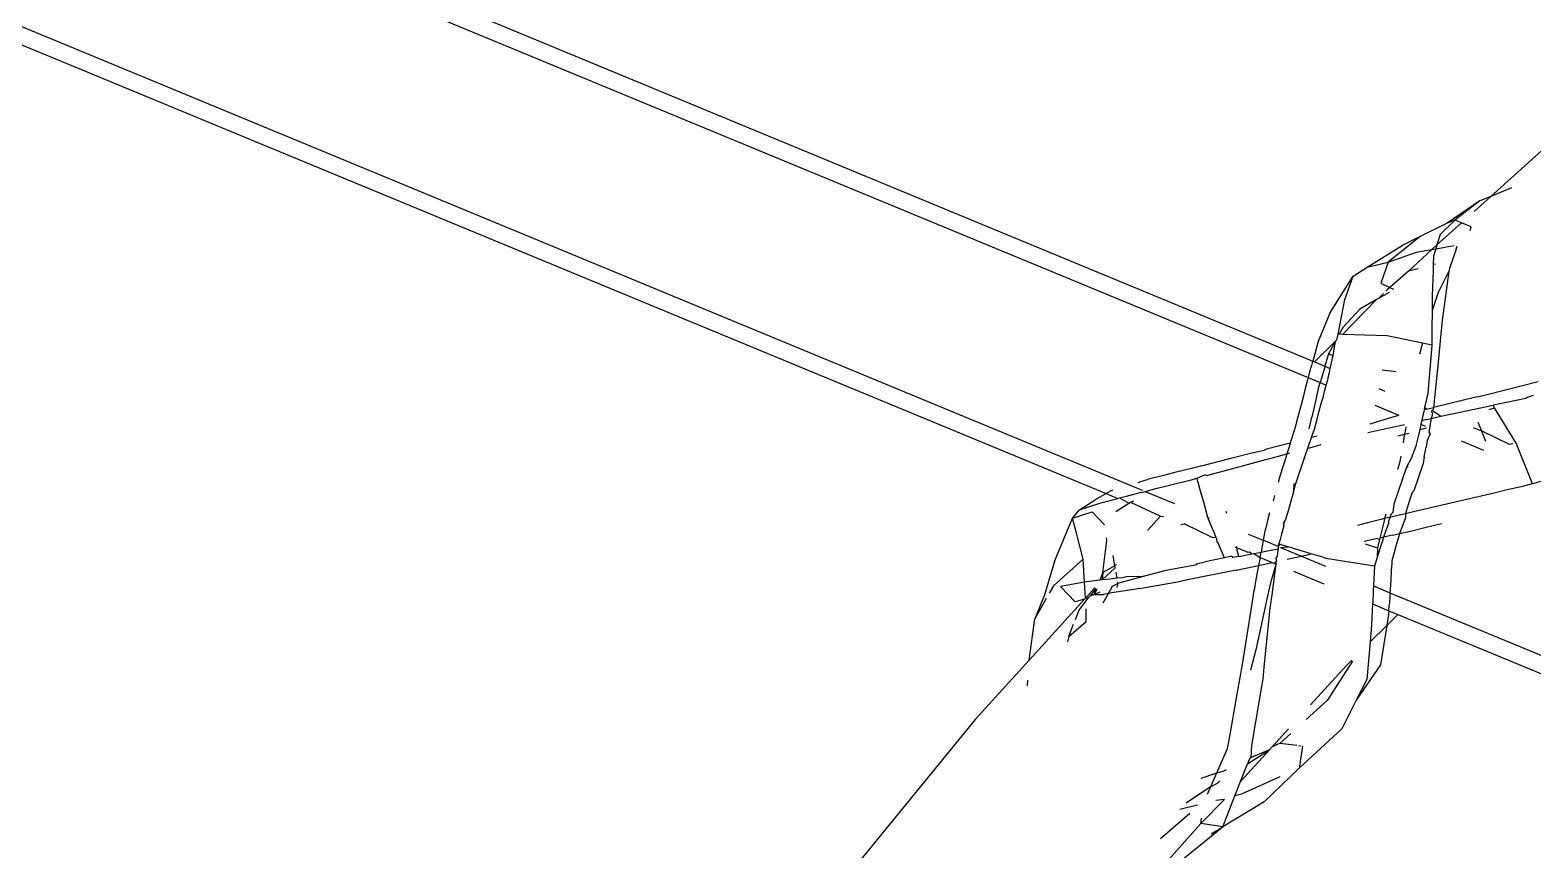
# Model space of a CAD drawing. Header units: inches. Extents: x 3324238 to 135265466, y -1036581 to 20094598.
# Drawn here: x 3354727.088 to 3354728.609, y -519084.379 to -519083.549 of the extents above; entities that cross this region are included whole.
import ezdxf

# ---------------------------------------------------------------- set-up
doc = ezdxf.new("R2010")
doc.units = ezdxf.units.IN
doc.header["$MEASUREMENT"] = 0
doc.layers.add('FURNITURE', color=32, linetype='Continuous', lineweight=13)

msp = doc.modelspace()

# ---------------------------------------------------------------- linework, layer by layer
for p, q in [((3354725.8545, -519082.8545, 0.0027), (3354728.3813, -519083.9011, 0.0027)), ((3354725.8685, -519082.8417, 0.0027), (3354728.3859, -519083.8844, 0.0027)), ((3354725.7155, -519082.9804, 0.0027), (3354728.2133, -519084.0151, 0.0027)), ((3354725.7014, -519082.9932, 0.0027), (3354728.1769, -519084.0186, 0.0027)), ((3354728.6914, -519083.6045, 0.0027), (3354728.566, -519083.7176, 0.0027)), ((3354728.566, -519083.7176, 0.0027), (3354728.5491, -519083.7329, 0.0027)), ((3354728.566, -519083.7176, 0.0027), (3354728.5549, -519083.7222, 0.0027)), ((3354728.5871, -519083.709, 0.0027), (3354728.566, -519083.7176, 0.0027)), ((3354728.5549, -519083.7222, 0.0027), (3354728.5218, -519083.7448, 0.0027)), ((3354728.5549, -519083.7222, 0.0027), (3354728.5296, -519083.7416, 0.0027)), ((3354728.5218, -519083.7448, 0.0027), (3354728.4945, -519083.7582, 0.0027)), ((3354728.5363, -519083.7444, 0.0027), (3354728.5116, -519083.7668, 0.0027)), ((3354728.5296, -519083.7416, 0.0027), (3354728.5148, -519083.7563, 0.0027)), ((3354728.5296, -519083.7416, 0.0027), (3354728.5218, -519083.7448, 0.0027)), ((3354728.5363, -519083.7444, 0.0027), (3354728.5296, -519083.7416, 0.0027)), ((3354728.5461, -519083.7486, 0.0027), (3354728.5363, -519083.7444, 0.0027)), ((3354728.5451, -519083.752, 0.0027), (3354728.5461, -519083.7486, 0.0027)), ((3354728.4945, -519083.7582, 0.0027), (3354728.4623, -519083.7843, 0.0027)), ((3354728.4945, -519083.7582, 0.0027), (3354728.4764, -519083.7672, 0.0027)), ((3354728.5116, -519083.7668, 0.0027), (3354728.5065, -519083.7714, 0.0027)), ((3354728.5116, -519083.7668, 0.0027), (3354728.5104, -519083.7707, 0.0027)), ((3354728.5148, -519083.7563, 0.0027), (3354728.5116, -519083.7668, 0.0027)), ((3354728.4411, -519083.7892, 0.0027), (3354728.4764, -519083.7672, 0.0027)), ((3354728.4623, -519083.7843, 0.0027), (3354728.491, -519083.7742, 0.0027)), ((3354728.5065, -519083.7714, 0.0027), (3354728.4829, -519083.7935, 0.0027)), ((3354728.491, -519083.7742, 0.0027), (3354728.5065, -519083.7714, 0.0027)), ((3354728.5065, -519083.7714, 0.0027), (3354728.5104, -519083.7707, 0.0027)), ((3354728.508, -519083.7782, 0.0027), (3354728.5077, -519083.7867, 0.0027)), ((3354728.5104, -519083.7707, 0.0027), (3354728.508, -519083.7782, 0.0027)), ((3354728.5104, -519083.7707, 0.0027), (3354728.5285, -519083.7673, 0.0027)), ((3354728.531, -519083.771, 0.0027), (3354728.5244, -519083.7906, 0.0027)), ((3354728.531, -519083.771, 0.0027), (3354728.5244, -519083.7906, 0.0027)), ((3354728.531, -519083.771, 0.0027), (3354728.532, -519083.7681, 0.0027)), ((3354728.4267, -519083.7985, 0.0027), (3354728.4411, -519083.7892, 0.0027)), ((3354728.4411, -519083.7892, 0.0027), (3354728.4623, -519083.7843, 0.0027)), ((3354728.4623, -519083.7843, 0.0027), (3354728.4549, -519083.8056, 0.0027)), ((3354728.4829, -519083.7935, 0.0027), (3354728.464, -519083.8098, 0.0027)), ((3354728.4926, -519083.7909, 0.0027), (3354728.4829, -519083.7935, 0.0027)), ((3354728.5076, -519083.7922, 0.0027), (3354728.5067, -519083.8188, 0.0027)), ((3354728.5077, -519083.7867, 0.0027), (3354728.5076, -519083.7922, 0.0027)), ((3354728.5102, -519083.7861, 0.0027), (3354728.5077, -519083.7867, 0.0027)), ((3354728.5237, -519083.7934, 0.0027), (3354728.5127, -519083.8149, 0.0027)), ((3354728.5237, -519083.7934, 0.0027), (3354728.5177, -519083.8358, 0.0027)), ((3354728.5244, -519083.7906, 0.0027), (3354728.5237, -519083.7934, 0.0027)), ((3354728.4032, -519083.836, 0.0027), (3354728.4267, -519083.7985, 0.0027)), ((3354728.4183, -519083.8219, 0.0027), (3354728.4267, -519083.7985, 0.0027)), ((3354728.4549, -519083.8056, 0.0027), (3354728.464, -519083.8098, 0.0027)), ((3354728.4617, -519083.8118, 0.0027), (3354728.4599, -519083.8136, 0.0027)), ((3354728.464, -519083.8098, 0.0027), (3354728.4617, -519083.8118, 0.0027)), ((3354728.464, -519083.8098, 0.0027), (3354728.4677, -519083.8115, 0.0027)), ((3354728.4115, -519083.8571, 0.0027), (3354728.4183, -519083.8219, 0.0027)), ((3354728.4505, -519083.8221, 0.0027), (3354728.4159, -519083.8573, 0.0027)), ((3354728.4505, -519083.8221, 0.0027), (3354728.4336, -519083.8319, 0.0027)), ((3354728.4524, -519083.8211, 0.0027), (3354728.4505, -519083.8221, 0.0027)), ((3354728.4632, -519083.8151, 0.0027), (3354728.4524, -519083.8211, 0.0027)), ((3354728.4575, -519083.816, 0.0027), (3354728.4524, -519083.8211, 0.0027)), ((3354728.5127, -519083.8149, 0.0027), (3354728.5066, -519083.8332, 0.0027)), ((3354728.5067, -519083.8188, 0.0027), (3354728.5066, -519083.8332, 0.0027)), ((3354728.4032, -519083.836, 0.0027), (3354728.3915, -519083.8644, 0.0027)), ((3354728.4336, -519083.8319, 0.0027), (3354728.4167, -519083.8501, 0.0027)), ((3354728.5066, -519083.8332, 0.0027), (3354728.5065, -519083.8516, 0.0027)), ((3354728.517, -519083.843, 0.0027), (3354728.5146, -519083.8677, 0.0027)), ((3354728.5175, -519083.8383, 0.0027), (3354728.517, -519083.843, 0.0027)), ((3354728.5177, -519083.8358, 0.0027), (3354728.5175, -519083.8383, 0.0027)), ((3354728.4102, -519083.863, 0.0027), (3354728.4115, -519083.8571, 0.0027)), ((3354728.4128, -519083.8572, 0.0027), (3354728.4115, -519083.8571, 0.0027)), ((3354728.4167, -519083.8501, 0.0027), (3354728.4128, -519083.8572, 0.0027)), ((3354728.4159, -519083.8573, 0.0027), (3354728.4128, -519083.8572, 0.0027)), ((3354728.4611, -519083.8587, 0.0027), (3354728.4159, -519083.8573, 0.0027)), ((3354728.5065, -519083.8526, 0.0027), (3354728.5064, -519083.859, 0.0027)), ((3354728.5065, -519083.8516, 0.0027), (3354728.5065, -519083.8526, 0.0027)), ((3354728.3915, -519083.8644, 0.0027), (3354728.3859, -519083.8844, 0.0027)), ((3354728.4089, -519083.8642, 0.0027), (3354728.3877, -519083.8852, 0.0027)), ((3354728.4089, -519083.8642, 0.0027), (3354728.4019, -519083.877, 0.0027)), ((3354728.4067, -519083.8786, 0.0027), (3354728.4089, -519083.8642, 0.0027)), ((3354728.4102, -519083.863, 0.0027), (3354728.4089, -519083.8642, 0.0027)), ((3354728.4968, -519083.8663, 0.0027), (3354728.4611, -519083.8587, 0.0027)), ((3354728.4968, -519083.8663, 0.0027), (3354728.494, -519083.8775, 0.0027)), ((3354728.5063, -519083.8684, 0.0027), (3354728.4968, -519083.8663, 0.0027)), ((3354728.5063, -519083.8684, 0.0027), (3354728.5022, -519083.9172, 0.0027)), ((3354728.5064, -519083.859, 0.0027), (3354728.5063, -519083.8684, 0.0027)), ((3354728.5146, -519083.8677, 0.0027), (3354728.5128, -519083.8856, 0.0027)), ((3354728.3854, -519083.8863, 0.0027), (3354728.3848, -519083.8887, 0.0027)), ((3354728.3859, -519083.8844, 0.0027), (3354728.3854, -519083.8863, 0.0027)), ((3354728.3859, -519083.8844, 0.0027), (3354728.3877, -519083.8852, 0.0027)), ((3354728.3877, -519083.8852, 0.0027), (3354728.3982, -519083.8895, 0.0027)), ((3354728.4019, -519083.877, 0.0027), (3354728.3982, -519083.8895, 0.0027)), ((3354728.4019, -519083.877, 0.0027), (3354728.4067, -519083.8786, 0.0027)), ((3354728.4037, -519083.8918, 0.0027), (3354728.4067, -519083.8786, 0.0027)), ((3354728.5128, -519083.8856, 0.0027), (3354728.508, -519083.9313, 0.0027)), ((3354728.3806, -519083.9038, 0.0027), (3354728.3799, -519083.9062, 0.0027)), ((3354728.3813, -519083.9011, 0.0027), (3354728.3806, -519083.9038, 0.0027)), ((3354728.3828, -519083.8957, 0.0027), (3354728.3813, -519083.9011, 0.0027)), ((3354728.3813, -519083.9011, 0.0027), (3354728.3934, -519083.9062, 0.0027)), ((3354728.3838, -519083.892, 0.0027), (3354728.3828, -519083.8957, 0.0027)), ((3354728.3848, -519083.8887, 0.0027), (3354728.3838, -519083.892, 0.0027)), ((3354728.395, -519083.9008, 0.0027), (3354728.3934, -519083.9062, 0.0027)), ((3354728.3961, -519083.897, 0.0027), (3354728.395, -519083.9008, 0.0027)), ((3354728.397, -519083.8938, 0.0027), (3354728.3961, -519083.897, 0.0027)), ((3354728.3977, -519083.8914, 0.0027), (3354728.397, -519083.8938, 0.0027)), ((3354728.3982, -519083.8895, 0.0027), (3354728.3977, -519083.8914, 0.0027)), ((3354728.3982, -519083.8895, 0.0027), (3354728.4037, -519083.8918, 0.0027)), ((3354728.3996, -519083.9087, 0.0027), (3354728.4011, -519083.9034, 0.0027)), ((3354728.4011, -519083.9034, 0.0027), (3354728.4014, -519083.9021, 0.0027)), ((3354728.4014, -519083.9021, 0.0027), (3354728.402, -519083.8995, 0.0027)), ((3354728.402, -519083.8995, 0.0027), (3354728.4028, -519083.8961, 0.0027)), ((3354728.4028, -519083.8961, 0.0027), (3354728.4033, -519083.8938, 0.0027)), ((3354728.4033, -519083.8938, 0.0027), (3354728.4037, -519083.8918, 0.0027)), ((3354728.4562, -519083.8931, 0.0027), (3354728.4701, -519083.895, 0.0027)), ((3354728.378, -519083.9135, 0.0027), (3354728.3764, -519083.9197, 0.0027)), ((3354728.3799, -519083.9062, 0.0027), (3354728.378, -519083.9135, 0.0027)), ((3354728.3902, -519083.9185, 0.0027), (3354728.3887, -519083.9249, 0.0027)), ((3354728.3915, -519083.9128, 0.0027), (3354728.3902, -519083.9185, 0.0027)), ((3354728.3915, -519083.9128, 0.0027), (3354728.3934, -519083.9062, 0.0027)), ((3354728.3934, -519083.9062, 0.0027), (3354728.3996, -519083.9087, 0.0027)), ((3354728.3963, -519083.9211, 0.0027), (3354728.3982, -519083.9138, 0.0027)), ((3354728.3982, -519083.9138, 0.0027), (3354728.3996, -519083.9087, 0.0027)), ((3354728.4529, -519083.9122, 0.0027), (3354728.459, -519083.9147, 0.0027)), ((3354728.5022, -519083.9172, 0.0027), (3354728.499, -519083.9313, 0.0027)), ((3354728.5523, -519083.9206, 0.0027), (3354728.5623, -519083.9181, 0.0027)), ((3354728.5623, -519083.9181, 0.0027), (3354728.6141, -519083.9052, 0.0027)), ((3354728.6022, -519083.9212, 0.0027), (3354728.6091, -519083.919, 0.0027)), ((3354728.3741, -519083.9286, 0.0027), (3354728.3722, -519083.9357, 0.0027)), ((3354728.3764, -519083.9197, 0.0027), (3354728.3741, -519083.9286, 0.0027)), ((3354728.3867, -519083.9338, 0.0027), (3354728.385, -519083.9411, 0.0027)), ((3354728.3887, -519083.9249, 0.0027), (3354728.3867, -519083.9338, 0.0027)), ((3354728.3922, -519083.9361, 0.0027), (3354728.3946, -519083.9273, 0.0027)), ((3354728.3946, -519083.9273, 0.0027), (3354728.3963, -519083.9211, 0.0027)), ((3354728.4487, -519083.929, 0.0027), (3354728.4731, -519083.9392, 0.0027)), ((3354728.4985, -519083.9336, 0.0027), (3354728.4984, -519083.9358, 0.0027)), ((3354728.499, -519083.9313, 0.0027), (3354728.4985, -519083.9336, 0.0027)), ((3354728.501, -519083.933, 0.0027), (3354728.4985, -519083.9336, 0.0027)), ((3354728.501, -519083.933, 0.0027), (3354728.499, -519083.9313, 0.0027)), ((3354728.501, -519083.933, 0.0027), (3354728.508, -519083.9313, 0.0027)), ((3354728.5078, -519083.9333, 0.0027), (3354728.506, -519083.9351, 0.0027)), ((3354728.508, -519083.9313, 0.0027), (3354728.5078, -519083.9333, 0.0027)), ((3354728.5523, -519083.9206, 0.0027), (3354728.508, -519083.9313, 0.0027)), ((3354728.5156, -519083.9403, 0.0027), (3354728.5683, -519083.929, 0.0027)), ((3354728.5645, -519083.9333, 0.0027), (3354728.5699, -519083.9316, 0.0027)), ((3354728.572, -519083.9283, 0.0027), (3354728.5683, -519083.929, 0.0027)), ((3354728.5699, -519083.9316, 0.0027), (3354728.5683, -519083.929, 0.0027)), ((3354728.5917, -519083.9676, 0.0027), (3354728.5699, -519083.9316, 0.0027)), ((3354728.6014, -519083.9223, 0.0027), (3354728.572, -519083.9283, 0.0027)), ((3354728.6022, -519083.9212, 0.0027), (3354728.6014, -519083.9223, 0.0027)), ((3354728.3696, -519083.9458, 0.0027), (3354728.3684, -519083.9503, 0.0027)), ((3354728.3722, -519083.9357, 0.0027), (3354728.3696, -519083.9458, 0.0027)), ((3354728.3823, -519083.9529, 0.0027), (3354728.385, -519083.9411, 0.0027)), ((3354728.3876, -519083.9533, 0.0027), (3354728.3903, -519083.9432, 0.0027)), ((3354728.3903, -519083.9432, 0.0027), (3354728.3922, -519083.9361, 0.0027)), ((3354728.444, -519083.9479, 0.0027), (3354728.4539, -519083.9449, 0.0027)), ((3354728.4539, -519083.9449, 0.0027), (3354728.4649, -519083.9416, 0.0027)), ((3354728.4649, -519083.9416, 0.0027), (3354728.4731, -519083.9392, 0.0027)), ((3354728.4681, -519083.9508, 0.0027), (3354728.4786, -519083.9485, 0.0027)), ((3354728.4953, -519083.9483, 0.0027), (3354728.4941, -519083.9538, 0.0027)), ((3354728.4962, -519083.9444, 0.0027), (3354728.4953, -519083.9483, 0.0027)), ((3354728.4953, -519083.9483, 0.0027), (3354728.4997, -519083.9502, 0.0027)), ((3354728.4965, -519083.943, 0.0027), (3354728.4962, -519083.9444, 0.0027)), ((3354728.4962, -519083.9444, 0.0027), (3354728.4986, -519083.9439, 0.0027)), ((3354728.4973, -519083.939, 0.0027), (3354728.4965, -519083.943, 0.0027)), ((3354728.4984, -519083.9358, 0.0027), (3354728.4973, -519083.939, 0.0027)), ((3354728.4986, -519083.9439, 0.0027), (3354728.5056, -519083.9424, 0.0027)), ((3354728.5056, -519083.9424, 0.0027), (3354728.5034, -519083.9562, 0.0027)), ((3354728.5067, -519083.9393, 0.0027), (3354728.5056, -519083.9424, 0.0027)), ((3354728.5056, -519083.9424, 0.0027), (3354728.5113, -519083.9412, 0.0027)), ((3354728.5071, -519083.9368, 0.0027), (3354728.506, -519083.9351, 0.0027)), ((3354728.5071, -519083.9368, 0.0027), (3354728.5067, -519083.9393, 0.0027)), ((3354728.5078, -519083.9349, 0.0027), (3354728.5156, -519083.9403, 0.0027)), ((3354728.5113, -519083.9412, 0.0027), (3354728.5156, -519083.9403, 0.0027)), ((3354728.5529, -519083.9463, 0.0027), (3354728.5566, -519083.9551, 0.0027)), ((3354728.3641, -519083.9642, 0.0027), (3354728.3631, -519083.9674, 0.0027)), ((3354728.3674, -519083.9535, 0.0027), (3354728.3641, -519083.9642, 0.0027)), ((3354728.3684, -519083.9503, 0.0027), (3354728.3674, -519083.9535, 0.0027)), ((3354728.3814, -519083.9714, 0.0027), (3354728.3847, -519083.9618, 0.0027)), ((3354728.3847, -519083.9618, 0.0027), (3354728.385, -519083.9608, 0.0027)), ((3354728.3864, -519083.9614, 0.0027), (3354728.3847, -519083.9618, 0.0027)), ((3354728.385, -519083.9608, 0.0027), (3354728.3876, -519083.9533, 0.0027)), ((3354728.3904, -519083.9604, 0.0027), (3354728.3864, -519083.9614, 0.0027)), ((3354728.4418, -519083.9566, 0.0027), (3354728.4569, -519083.9533, 0.0027)), ((3354728.4569, -519083.9533, 0.0027), (3354728.4681, -519083.9508, 0.0027)), ((3354728.4719, -519083.9599, 0.0027), (3354728.4788, -519083.9583, 0.0027)), ((3354728.4782, -519083.9622, 0.0027), (3354728.4773, -519083.967, 0.0027)), ((3354728.4788, -519083.9583, 0.0027), (3354728.4782, -519083.9622, 0.0027)), ((3354728.4793, -519083.9555, 0.0027), (3354728.4788, -519083.9583, 0.0027)), ((3354728.4788, -519083.9583, 0.0027), (3354728.4836, -519083.9572, 0.0027)), ((3354728.4801, -519083.9511, 0.0027), (3354728.4793, -519083.9555, 0.0027)), ((3354728.4925, -519083.9609, 0.0027), (3354728.491, -519083.9675, 0.0027)), ((3354728.4941, -519083.9538, 0.0027), (3354728.4925, -519083.9609, 0.0027)), ((3354728.4941, -519083.9538, 0.0027), (3354728.5009, -519083.952, 0.0027)), ((3354728.5047, -519083.9582, 0.0027), (3354728.5018, -519083.9648, 0.0027)), ((3354728.5034, -519083.9562, 0.0027), (3354728.5047, -519083.9582, 0.0027)), ((3354728.5481, -519083.9516, 0.0027), (3354728.5566, -519083.9551, 0.0027)), ((3354728.585, -519083.969, 0.0027), (3354728.5566, -519083.9551, 0.0027)), ((3354728.5566, -519083.9551, 0.0027), (3354728.5577, -519083.9577, 0.0027)), ((3354728.5577, -519083.9577, 0.0027), (3354728.5591, -519083.961, 0.0027)), ((3354728.5591, -519083.961, 0.0027), (3354728.5608, -519083.9653, 0.0027)), ((3354728.3043, -519083.9825, 0.0027), (3354728.3231, -519083.9776, 0.0027)), ((3354728.3231, -519083.9776, 0.0027), (3354728.3368, -519083.9745, 0.0027)), ((3354728.339, -519083.9735, 0.0027), (3354728.3368, -519083.9745, 0.0027)), ((3354728.3551, -519083.9694, 0.0027), (3354728.339, -519083.9735, 0.0027)), ((3354728.3513, -519083.9805, 0.0027), (3354728.3597, -519083.9783, 0.0027)), ((3354728.3631, -519083.9674, 0.0027), (3354728.3551, -519083.9694, 0.0027)), ((3354728.3597, -519083.9783, 0.0027), (3354728.3582, -519083.9833, 0.0027)), ((3354728.3616, -519083.9722, 0.0027), (3354728.3597, -519083.9783, 0.0027)), ((3354728.3597, -519083.9783, 0.0027), (3354728.3629, -519083.9774, 0.0027)), ((3354728.3631, -519083.9674, 0.0027), (3354728.3616, -519083.9722, 0.0027)), ((3354728.375, -519083.9903, 0.0027), (3354728.3787, -519083.9793, 0.0027)), ((3354728.3787, -519083.9793, 0.0027), (3354728.381, -519083.9726, 0.0027)), ((3354728.381, -519083.9726, 0.0027), (3354728.3814, -519083.9714, 0.0027)), ((3354728.381, -519083.9726, 0.0027), (3354728.383, -519083.9721, 0.0027)), ((3354728.383, -519083.9721, 0.0027), (3354728.3945, -519083.969, 0.0027)), ((3354728.4882, -519083.9759, 0.0027), (3354728.4855, -519083.983, 0.0027)), ((3354728.4906, -519083.9694, 0.0027), (3354728.4882, -519083.9759, 0.0027)), ((3354728.491, -519083.9675, 0.0027), (3354728.4906, -519083.9694, 0.0027)), ((3354728.4986, -519083.9814, 0.0027), (3354728.5005, -519083.9715, 0.0027)), ((3354728.5018, -519083.9648, 0.0027), (3354728.5005, -519083.9715, 0.0027)), ((3354728.5359, -519083.9652, 0.0027), (3354728.5588, -519083.9747, 0.0027)), ((3354728.5884, -519083.9683, 0.0027), (3354728.585, -519083.969, 0.0027)), ((3354728.6082, -519084.0088, 0.0027), (3354728.5917, -519083.9676, 0.0027)), ((3354728.2619, -519083.9934, 0.0027), (3354728.2449, -519083.9977, 0.0027)), ((3354728.2735, -519083.9905, 0.0027), (3354728.2619, -519083.9934, 0.0027)), ((3354728.2735, -519083.9905, 0.0027), (3354728.2917, -519083.9858, 0.0027)), ((3354728.2898, -519083.9972, 0.0027), (3354728.3076, -519083.9924, 0.0027)), ((3354728.2917, -519083.9858, 0.0027), (3354728.3043, -519083.9825, 0.0027)), ((3354728.3076, -519083.9924, 0.0027), (3354728.3199, -519083.989, 0.0027)), ((3354728.3199, -519083.989, 0.0027), (3354728.3383, -519083.984, 0.0027)), ((3354728.3383, -519083.984, 0.0027), (3354728.341, -519083.9832, 0.0027)), ((3354728.341, -519083.9832, 0.0027), (3354728.3513, -519083.9805, 0.0027)), ((3354728.3557, -519083.9913, 0.0027), (3354728.353, -519084, 0.0027)), ((3354728.3582, -519083.9833, 0.0027), (3354728.3557, -519083.9913, 0.0027)), ((3354728.3723, -519083.9982, 0.0027), (3354728.375, -519083.9903, 0.0027)), ((3354728.4809, -519083.9919, 0.0027), (3354728.4681, -519084.0294, 0.0027)), ((3354728.4732, -519083.9887, 0.0027), (3354728.4718, -519083.994, 0.0027)), ((3354728.4741, -519083.9857, 0.0027), (3354728.4732, -519083.9887, 0.0027)), ((3354728.475, -519083.9805, 0.0027), (3354728.4741, -519083.9857, 0.0027)), ((3354728.4855, -519083.983, 0.0027), (3354728.4809, -519083.9919, 0.0027)), ((3354728.4809, -519083.9919, 0.0027), (3354728.4823, -519083.9916, 0.0027)), ((3354728.4977, -519083.9881, 0.0027), (3354728.4882, -519084.0157, 0.0027)), ((3354728.4986, -519083.9814, 0.0027), (3354728.4977, -519083.9881, 0.0027)), ((3354728.2093, -519084.0072, 0.0027), (3354728.2121, -519084.0064, 0.0027)), ((3354728.2121, -519084.0064, 0.0027), (3354728.2199, -519084.0041, 0.0027)), ((3354728.2348, -519084.0003, 0.0027), (3354728.2199, -519084.0041, 0.0027)), ((3354728.2449, -519083.9977, 0.0027), (3354728.2348, -519084.0003, 0.0027)), ((3354728.2369, -519084.0111, 0.0027), (3354728.2518, -519084.0073, 0.0027)), ((3354728.2518, -519084.0073, 0.0027), (3354728.2619, -519084.0048, 0.0027)), ((3354728.2619, -519084.0048, 0.0027), (3354728.2688, -519084.003, 0.0027)), ((3354728.2688, -519084.003, 0.0027), (3354728.2768, -519083.9996, 0.0027)), ((3354728.2703, -519084.0082, 0.0027), (3354728.2688, -519084.003, 0.0027)), ((3354728.2725, -519084.016, 0.0027), (3354728.2703, -519084.0082, 0.0027)), ((3354728.2785, -519084.0003, 0.0027), (3354728.2768, -519083.9996, 0.0027)), ((3354728.2785, -519084.0003, 0.0027), (3354728.2898, -519083.9972, 0.0027)), ((3354728.3523, -519084.0024, 0.0027), (3354728.351, -519084.0074, 0.0027)), ((3354728.353, -519084, 0.0027), (3354728.3523, -519084.0024, 0.0027)), ((3354728.3667, -519084.0084, 0.0027), (3354728.3664, -519084.0169, 0.0027)), ((3354728.3664, -519084.0169, 0.0027), (3354728.3686, -519084.0092, 0.0027)), ((3354728.3686, -519084.0092, 0.0027), (3354728.3723, -519083.9982, 0.0027)), ((3354728.6082, -519084.0088, 0.0027), (3354728.5967, -519084.0116, 0.0027)), ((3354728.6191, -519084.0058, 0.0027), (3354728.6082, -519084.0088, 0.0027)), ((3354728.15, -519084.035, 0.0027), (3354728.1657, -519084.025, 0.0027)), ((3354728.1769, -519084.0186, 0.0027), (3354728.1657, -519084.025, 0.0027)), ((3354728.1717, -519084.0278, 0.0027), (3354728.1886, -519084.0235, 0.0027)), ((3354728.1832, -519084.015, 0.0027), (3354728.1769, -519084.0186, 0.0027)), ((3354728.1769, -519084.0186, 0.0027), (3354728.1886, -519084.0235, 0.0027)), ((3354728.1886, -519084.0235, 0.0027), (3354728.1905, -519084.023, 0.0027)), ((3354728.1905, -519084.023, 0.0027), (3354728.1974, -519084.0212, 0.0027)), ((3354728.1905, -519084.023, 0.0027), (3354728.2, -519084.0282, 0.0027)), ((3354728.1974, -519084.0212, 0.0027), (3354728.2011, -519084.0202, 0.0027)), ((3354728.2011, -519084.0202, 0.0027), (3354728.2102, -519084.0179, 0.0027)), ((3354728.2118, -519084.0175, 0.0027), (3354728.2102, -519084.0179, 0.0027)), ((3354728.2118, -519084.0175, 0.0027), (3354728.2164, -519084.0163, 0.0027)), ((3354728.2164, -519084.0163, 0.0027), (3354728.2286, -519084.0132, 0.0027)), ((3354728.2164, -519084.0163, 0.0027), (3354728.2462, -519084.0287, 0.0027)), ((3354728.2286, -519084.0132, 0.0027), (3354728.2369, -519084.0111, 0.0027)), ((3354728.2756, -519084.0271, 0.0027), (3354728.2725, -519084.016, 0.0027)), ((3354728.3473, -519084.0206, 0.0027), (3354728.3459, -519084.0259, 0.0027)), ((3354728.3664, -519084.0169, 0.0027), (3354728.3633, -519084.0277, 0.0027)), ((3354728.4845, -519084.0235, 0.0027), (3354728.4813, -519084.033, 0.0027)), ((3354728.4865, -519084.0174, 0.0027), (3354728.4845, -519084.0235, 0.0027)), ((3354728.4882, -519084.0157, 0.0027), (3354728.4865, -519084.0174, 0.0027)), ((3354728.54, -519084.025, 0.0027), (3354728.5213, -519084.0294, 0.0027)), ((3354728.5533, -519084.0219, 0.0027), (3354728.54, -519084.025, 0.0027)), ((3354728.5695, -519084.018, 0.0027), (3354728.5533, -519084.0219, 0.0027)), ((3354728.5825, -519084.0149, 0.0027), (3354728.5695, -519084.018, 0.0027)), ((3354728.5967, -519084.0116, 0.0027), (3354728.5825, -519084.0149, 0.0027)), ((3354728.1429, -519084.0434, 0.0027), (3354728.15, -519084.035, 0.0027)), ((3354728.1429, -519084.0434, 0.0027), (3354728.1627, -519084.0371, 0.0027)), ((3354728.15, -519084.035, 0.0027), (3354728.1717, -519084.0278, 0.0027)), ((3354728.1627, -519084.0371, 0.0027), (3354728.1751, -519084.0502, 0.0027)), ((3354728.1867, -519084.0368, 0.0027), (3354728.2, -519084.0282, 0.0027)), ((3354728.2, -519084.0282, 0.0027), (3354728.2016, -519084.0271, 0.0027)), ((3354728.2016, -519084.0271, 0.0027), (3354728.205, -519084.026, 0.0027)), ((3354728.2016, -519084.0271, 0.0027), (3354728.2318, -519084.0413, 0.0027)), ((3354728.2774, -519084.0335, 0.0027), (3354728.2756, -519084.0271, 0.0027)), ((3354728.2799, -519084.0427, 0.0027), (3354728.2774, -519084.0335, 0.0027)), ((3354728.2979, -519084.0364, 0.0027), (3354728.2987, -519084.0384, 0.0027)), ((3354728.3422, -519084.038, 0.0027), (3354728.3406, -519084.0444, 0.0027)), ((3354728.3613, -519084.0349, 0.0027), (3354728.3585, -519084.0448, 0.0027)), ((3354728.3633, -519084.0277, 0.0027), (3354728.3613, -519084.0349, 0.0027)), ((3354728.4597, -519084.0394, 0.0027), (3354728.4586, -519084.0439, 0.0027)), ((3354728.4648, -519084.0398, 0.0027), (3354728.4639, -519084.0426, 0.0027)), ((3354728.4734, -519084.0404, 0.0027), (3354728.4639, -519084.0426, 0.0027)), ((3354728.4668, -519084.0377, 0.0027), (3354728.4648, -519084.0398, 0.0027)), ((3354728.4681, -519084.0294, 0.0027), (3354728.4668, -519084.0377, 0.0027)), ((3354728.4796, -519084.039, 0.0027), (3354728.4734, -519084.0404, 0.0027)), ((3354728.4813, -519084.033, 0.0027), (3354728.4796, -519084.039, 0.0027)), ((3354728.4879, -519084.0371, 0.0027), (3354728.4796, -519084.039, 0.0027)), ((3354728.4796, -519084.039, 0.0027), (3354728.4798, -519084.0431, 0.0027)), ((3354728.5066, -519084.0327, 0.0027), (3354728.4879, -519084.0371, 0.0027)), ((3354728.5213, -519084.0294, 0.0027), (3354728.5066, -519084.0327, 0.0027)), ((3354728.1245, -519084.0873, 0.0027), (3354728.1429, -519084.0434, 0.0027)), ((3354728.1465, -519084.0573, 0.0027), (3354728.1429, -519084.0434, 0.0027)), ((3354728.2318, -519084.0413, 0.0027), (3354728.2186, -519084.0559, 0.0027)), ((3354728.2318, -519084.0413, 0.0027), (3354728.2329, -519084.0418, 0.0027)), ((3354728.2329, -519084.0418, 0.0027), (3354728.235, -519084.0414, 0.0027)), ((3354728.2524, -519084.0499, 0.0027), (3354728.2557, -519084.0491, 0.0027)), ((3354728.284, -519084.063, 0.0027), (3354728.2557, -519084.0491, 0.0027)), ((3354728.2819, -519084.0477, 0.0027), (3354728.2799, -519084.0427, 0.0027)), ((3354728.2799, -519084.0427, 0.0027), (3354728.281, -519084.0431, 0.0027)), ((3354728.2848, -519084.0549, 0.0027), (3354728.2819, -519084.0477, 0.0027)), ((3354728.2861, -519084.058, 0.0027), (3354728.2848, -519084.0549, 0.0027)), ((3354728.3378, -519084.0552, 0.0027), (3354728.3372, -519084.0584, 0.0027)), ((3354728.3383, -519084.0531, 0.0027), (3354728.3378, -519084.0552, 0.0027)), ((3354728.3406, -519084.0444, 0.0027), (3354728.3383, -519084.0531, 0.0027)), ((3354728.3567, -519084.0511, 0.0027), (3354728.3542, -519084.0597, 0.0027)), ((3354728.3585, -519084.0448, 0.0027), (3354728.3561, -519084.0487, 0.0027)), ((3354728.3561, -519084.0487, 0.0027), (3354728.3567, -519084.0511, 0.0027)), ((3354728.3561, -519084.0487, 0.0027), (3354728.3573, -519084.0489, 0.0027)), ((3354728.4412, -519084.0482, 0.0027), (3354728.4313, -519084.0507, 0.0027)), ((3354728.4547, -519084.0448, 0.0027), (3354728.4412, -519084.0482, 0.0027)), ((3354728.4561, -519084.0544, 0.0027), (3354728.4538, -519084.0636, 0.0027)), ((3354728.4586, -519084.0439, 0.0027), (3354728.4547, -519084.0448, 0.0027)), ((3354728.4581, -519084.0462, 0.0027), (3354728.4561, -519084.0544, 0.0027)), ((3354728.4586, -519084.0439, 0.0027), (3354728.4581, -519084.0462, 0.0027)), ((3354728.4615, -519084.0432, 0.0027), (3354728.4586, -519084.0439, 0.0027)), ((3354728.463, -519084.0483, 0.0027), (3354728.4597, -519084.0559, 0.0027)), ((3354728.4639, -519084.0426, 0.0027), (3354728.4615, -519084.0432, 0.0027)), ((3354728.4639, -519084.0426, 0.0027), (3354728.4626, -519084.0469, 0.0027)), ((3354728.463, -519084.0483, 0.0027), (3354728.4626, -519084.0469, 0.0027)), ((3354728.4798, -519084.0431, 0.0027), (3354728.4738, -519084.0591, 0.0027)), ((3354728.4835, -519084.0568, 0.0027), (3354728.5019, -519084.0523, 0.0027)), ((3354728.5019, -519084.0523, 0.0027), (3354728.5161, -519084.0487, 0.0027)), ((3354728.1535, -519084.0848, 0.0027), (3354728.1465, -519084.0573, 0.0027)), ((3354728.1737, -519084.0983, 0.0027), (3354728.1776, -519084.0661, 0.0027)), ((3354728.1776, -519084.0661, 0.0027), (3354728.1772, -519084.0633, 0.0027)), ((3354728.2883, -519084.0635, 0.0027), (3354728.284, -519084.063, 0.0027)), ((3354728.2879, -519084.0624, 0.0027), (3354728.2861, -519084.058, 0.0027)), ((3354728.2883, -519084.0635, 0.0027), (3354728.2879, -519084.0624, 0.0027)), ((3354728.2883, -519084.0635, 0.0027), (3354728.2889, -519084.065, 0.0027)), ((3354728.2891, -519084.0679, 0.0027), (3354728.2889, -519084.065, 0.0027)), ((3354728.2891, -519084.0679, 0.0027), (3354728.2907, -519084.0694, 0.0027)), ((3354728.2966, -519084.0837, 0.0027), (3354728.2907, -519084.0694, 0.0027)), ((3354728.3207, -519084.0596, 0.0027), (3354728.3358, -519084.0658, 0.0027)), ((3354728.3351, -519084.0698, 0.0027), (3354728.3341, -519084.0753, 0.0027)), ((3354728.3358, -519084.0658, 0.0027), (3354728.3351, -519084.0698, 0.0027)), ((3354728.3372, -519084.0584, 0.0027), (3354728.3358, -519084.0658, 0.0027)), ((3354728.3511, -519084.0722, 0.0027), (3354728.3358, -519084.0658, 0.0027)), ((3354728.3511, -519084.0722, 0.0027), (3354728.3515, -519084.0695, 0.0027)), ((3354728.353, -519084.07, 0.0027), (3354728.3511, -519084.0722, 0.0027)), ((3354728.3528, -519084.0649, 0.0027), (3354728.3515, -519084.0695, 0.0027)), ((3354728.353, -519084.07, 0.0027), (3354728.3515, -519084.0695, 0.0027)), ((3354728.3542, -519084.0597, 0.0027), (3354728.3528, -519084.0649, 0.0027)), ((3354728.361, -519084.0724, 0.0027), (3354728.353, -519084.07, 0.0027)), ((3354728.4513, -519084.0641, 0.0027), (3354728.438, -519084.0669, 0.0027)), ((3354728.439, -519084.0694, 0.0027), (3354728.4514, -519084.0735, 0.0027)), ((3354728.4513, -519084.0641, 0.0027), (3354728.4535, -519084.065, 0.0027)), ((3354728.4535, -519084.065, 0.0027), (3354728.4514, -519084.0735, 0.0027)), ((3354728.4538, -519084.0636, 0.0027), (3354728.4535, -519084.065, 0.0027)), ((3354728.4576, -519084.0628, 0.0027), (3354728.4538, -519084.0636, 0.0027)), ((3354728.4565, -519084.0663, 0.0027), (3354728.4542, -519084.0736, 0.0027)), ((3354728.4576, -519084.0628, 0.0027), (3354728.4565, -519084.0663, 0.0027)), ((3354728.4597, -519084.0559, 0.0027), (3354728.4576, -519084.0628, 0.0027)), ((3354728.4666, -519084.0608, 0.0027), (3354728.4576, -519084.0628, 0.0027)), ((3354728.4666, -519084.0608, 0.0027), (3354728.4697, -519084.0601, 0.0027)), ((3354728.4697, -519084.0601, 0.0027), (3354728.4738, -519084.0591, 0.0027)), ((3354728.4731, -519084.0615, 0.0027), (3354728.4701, -519084.0719, 0.0027)), ((3354728.4738, -519084.0591, 0.0027), (3354728.4731, -519084.0615, 0.0027)), ((3354728.4738, -519084.0591, 0.0027), (3354728.4835, -519084.0568, 0.0027)), ((3354728.1535, -519084.0848, 0.0027), (3354728.1235, -519084.1119, 0.0027)), ((3354728.155, -519084.1082, 0.0027), (3354728.1535, -519084.0848, 0.0027)), ((3354728.1858, -519084.0918, 0.0027), (3354728.1839, -519084.0814, 0.0027)), ((3354728.2966, -519084.0837, 0.0027), (3354728.2772, -519084.0878, 0.0027)), ((3354728.3039, -519084.082, 0.0027), (3354728.2966, -519084.0837, 0.0027)), ((3354728.3039, -519084.082, 0.0027), (3354728.3052, -519084.0833, 0.0027)), ((3354728.311, -519084.0822, 0.0027), (3354728.3052, -519084.0833, 0.0027)), ((3354728.3076, -519084.0727, 0.0027), (3354728.3088, -519084.0732, 0.0027)), ((3354728.3084, -519084.0718, 0.0027), (3354728.3088, -519084.0732, 0.0027)), ((3354728.3088, -519084.0732, 0.0027), (3354728.3202, -519084.078, 0.0027)), ((3354728.311, -519084.0822, 0.0027), (3354728.3088, -519084.0732, 0.0027)), ((3354728.311, -519084.0822, 0.0027), (3354728.3242, -519084.0796, 0.0027)), ((3354728.3202, -519084.078, 0.0027), (3354728.3221, -519084.0775, 0.0027)), ((3354728.3221, -519084.0775, 0.0027), (3354728.3242, -519084.0796, 0.0027)), ((3354728.3242, -519084.0796, 0.0027), (3354728.3262, -519084.0792, 0.0027)), ((3354728.3262, -519084.0792, 0.0027), (3354728.3336, -519084.0778, 0.0027)), ((3354728.3262, -519084.0792, 0.0027), (3354728.3326, -519084.0831, 0.0027)), ((3354728.3326, -519084.0831, 0.0027), (3354728.3311, -519084.0912, 0.0027)), ((3354728.3326, -519084.0831, 0.0027), (3354728.3336, -519084.0778, 0.0027)), ((3354728.3326, -519084.0831, 0.0027), (3354728.3449, -519084.0882, 0.0027)), ((3354728.3341, -519084.0753, 0.0027), (3354728.3336, -519084.0778, 0.0027)), ((3354728.3336, -519084.0778, 0.0027), (3354728.338, -519084.0769, 0.0027)), ((3354728.338, -519084.0769, 0.0027), (3354728.3476, -519084.075, 0.0027)), ((3354728.3476, -519084.075, 0.0027), (3354728.3508, -519084.0744, 0.0027)), ((3354728.3499, -519084.0818, 0.0027), (3354728.3485, -519084.084, 0.0027)), ((3354728.3485, -519084.084, 0.0027), (3354728.3491, -519084.0873, 0.0027)), ((3354728.3495, -519084.0844, 0.0027), (3354728.3485, -519084.084, 0.0027)), ((3354728.3506, -519084.0763, 0.0027), (3354728.3499, -519084.0818, 0.0027)), ((3354728.3508, -519084.0744, 0.0027), (3354728.3506, -519084.0763, 0.0027)), ((3354728.3511, -519084.0722, 0.0027), (3354728.3508, -519084.0744, 0.0027)), ((3354728.3534, -519084.0731, 0.0027), (3354728.361, -519084.0724, 0.0027)), ((3354728.3534, -519084.0731, 0.0027), (3354728.3744, -519084.0818, 0.0027)), ((3354728.3599, -519084.0849, 0.0027), (3354728.3675, -519084.0833, 0.0027)), ((3354728.3842, -519084.0797, 0.0027), (3354728.361, -519084.0724, 0.0027)), ((3354728.3675, -519084.0833, 0.0027), (3354728.3744, -519084.0818, 0.0027)), ((3354728.3744, -519084.0818, 0.0027), (3354728.3842, -519084.0797, 0.0027)), ((3354728.3744, -519084.0818, 0.0027), (3354728.3987, -519084.0919, 0.0027)), ((3354728.3962, -519084.083, 0.0027), (3354728.3842, -519084.0797, 0.0027)), ((3354728.3993, -519084.0843, 0.0027), (3354728.3962, -519084.083, 0.0027)), ((3354728.4484, -519084.0919, 0.0027), (3354728.3993, -519084.0843, 0.0027)), ((3354728.4512, -519084.0831, 0.0027), (3354728.4491, -519084.0896, 0.0027)), ((3354728.4514, -519084.0735, 0.0027), (3354728.4512, -519084.0831, 0.0027)), ((3354728.4542, -519084.0736, 0.0027), (3354728.4512, -519084.0831, 0.0027)), ((3354728.468, -519084.0794, 0.0027), (3354728.4659, -519084.0866, 0.0027)), ((3354728.4701, -519084.0719, 0.0027), (3354728.468, -519084.0794, 0.0027)), ((3354728.1245, -519084.0873, 0.0027), (3354728.1143, -519084.1222, 0.0027)), ((3354728.1737, -519084.0983, 0.0027), (3354728.1705, -519084.1063, 0.0027)), ((3354728.1862, -519084.0936, 0.0027), (3354728.1729, -519084.106, 0.0027)), ((3354728.1737, -519084.0983, 0.0027), (3354728.1729, -519084.106, 0.0027)), ((3354728.1858, -519084.0918, 0.0027), (3354728.1737, -519084.0983, 0.0027)), ((3354728.1875, -519084.09, 0.0027), (3354728.1858, -519084.0918, 0.0027)), ((3354728.1862, -519084.0936, 0.0027), (3354728.1858, -519084.0918, 0.0027)), ((3354728.1881, -519084.1042, 0.0027), (3354728.187, -519084.098, 0.0027)), ((3354728.2135, -519084.1026, 0.0027), (3354728.221, -519084.1005, 0.0027)), ((3354728.221, -519084.1005, 0.0027), (3354728.2377, -519084.0962, 0.0027)), ((3354728.2377, -519084.0962, 0.0027), (3354728.2596, -519084.0922, 0.0027)), ((3354728.2596, -519084.0922, 0.0027), (3354728.2686, -519084.0904, 0.0027)), ((3354728.3083, -519084.0961, 0.0027), (3354728.2675, -519084.1042, 0.0027)), ((3354728.2686, -519084.0904, 0.0027), (3354728.2694, -519084.0895, 0.0027)), ((3354728.2694, -519084.0895, 0.0027), (3354728.2772, -519084.0878, 0.0027)), ((3354728.3083, -519084.0961, 0.0027), (3354728.3167, -519084.0943, 0.0027)), ((3354728.3167, -519084.0943, 0.0027), (3354728.3311, -519084.0912, 0.0027)), ((3354728.3311, -519084.0912, 0.0027), (3354728.3285, -519084.1056, 0.0027)), ((3354728.3311, -519084.0912, 0.0027), (3354728.3449, -519084.0882, 0.0027)), ((3354728.3488, -519084.0898, 0.0027), (3354728.3434, -519084.1076, 0.0027)), ((3354728.3448, -519084.1211, 0.0027), (3354728.3488, -519084.0898, 0.0027)), ((3354728.3449, -519084.0882, 0.0027), (3354728.3474, -519084.0892, 0.0027)), ((3354728.3474, -519084.0892, 0.0027), (3354728.3491, -519084.0873, 0.0027)), ((3354728.3474, -519084.0892, 0.0027), (3354728.3488, -519084.0898, 0.0027)), ((3354728.3491, -519084.0873, 0.0027), (3354728.3476, -519084.0881, 0.0027)), ((3354728.3476, -519084.0881, 0.0027), (3354728.3488, -519084.0898, 0.0027)), ((3354728.3666, -519084.0972, 0.0027), (3354728.3972, -519084.1098, 0.0027)), ((3354728.4481, -519084.0986, 0.0027), (3354728.4478, -519084.1045, 0.0027)), ((3354728.4484, -519084.0919, 0.0027), (3354728.4481, -519084.0986, 0.0027)), ((3354728.4491, -519084.0896, 0.0027), (3354728.4484, -519084.0919, 0.0027)), ((3354728.4653, -519084.0964, 0.0027), (3354728.4648, -519084.1055, 0.0027)), ((3354728.4658, -519084.0892, 0.0027), (3354728.4653, -519084.0964, 0.0027)), ((3354728.4659, -519084.0866, 0.0027), (3354728.4658, -519084.0892, 0.0027)), ((3354728.1235, -519084.1119, 0.0027), (3354728.1193, -519084.1193, 0.0027)), ((3354728.155, -519084.1082, 0.0027), (3354728.1306, -519084.1127, 0.0027)), ((3354728.1456, -519084.1281, 0.0027), (3354728.1306, -519084.1127, 0.0027)), ((3354728.1572, -519084.1078, 0.0027), (3354728.155, -519084.1082, 0.0027)), ((3354728.1561, -519084.1245, 0.0027), (3354728.155, -519084.1082, 0.0027)), ((3354728.1656, -519084.1141, 0.0027), (3354728.1561, -519084.1245, 0.0027)), ((3354728.1705, -519084.1063, 0.0027), (3354728.1572, -519084.1078, 0.0027)), ((3354728.1664, -519084.1147, 0.0027), (3354728.1605, -519084.1224, 0.0027)), ((3354728.1664, -519084.1147, 0.0027), (3354728.1649, -519084.1207, 0.0027)), ((3354728.1676, -519084.1157, 0.0027), (3354728.1649, -519084.1207, 0.0027)), ((3354728.1729, -519084.106, 0.0027), (3354728.1705, -519084.1063, 0.0027)), ((3354728.1812, -519084.1051, 0.0027), (3354728.1729, -519084.106, 0.0027)), ((3354728.1792, -519084.1197, 0.0027), (3354728.1835, -519084.1123, 0.0027)), ((3354728.1881, -519084.1042, 0.0027), (3354728.1812, -519084.1051, 0.0027)), ((3354728.2048, -519084.1155, 0.0027), (3354728.1828, -519084.1191, 0.0027)), ((3354728.1835, -519084.1123, 0.0027), (3354728.1891, -519084.1094, 0.0027)), ((3354728.188, -519084.1135, 0.0027), (3354728.1891, -519084.1094, 0.0027)), ((3354728.1932, -519084.1037, 0.0027), (3354728.1881, -519084.1042, 0.0027)), ((3354728.1891, -519084.1094, 0.0027), (3354728.1881, -519084.1082, 0.0027)), ((3354728.1891, -519084.1094, 0.0027), (3354728.1926, -519084.1084, 0.0027)), ((3354728.1926, -519084.1084, 0.0027), (3354728.2135, -519084.1026, 0.0027)), ((3354728.1976, -519084.1029, 0.0027), (3354728.1932, -519084.1037, 0.0027)), ((3354728.2135, -519084.1026, 0.0027), (3354728.1976, -519084.1029, 0.0027)), ((3354728.2105, -519084.1145, 0.0027), (3354728.2048, -519084.1155, 0.0027)), ((3354728.2105, -519084.1145, 0.0027), (3354728.2528, -519084.1071, 0.0027)), ((3354728.2675, -519084.1042, 0.0027), (3354728.2528, -519084.1071, 0.0027)), ((3354728.3265, -519084.1163, 0.0027), (3354728.3261, -519084.1183, 0.0027)), ((3354728.3285, -519084.1056, 0.0027), (3354728.3265, -519084.1163, 0.0027)), ((3354728.3434, -519084.1076, 0.0027), (3354728.3412, -519084.1177, 0.0027)), ((3354728.4472, -519084.1164, 0.0027), (3354728.4469, -519084.122, 0.0027)), ((3354728.4474, -519084.112, 0.0027), (3354728.4472, -519084.1164, 0.0027)), ((3354728.4478, -519084.1045, 0.0027), (3354728.4474, -519084.112, 0.0027)), ((3354728.4474, -519084.112, 0.0027), (3354728.464, -519084.1189, 0.0027)), ((3354728.4645, -519084.1114, 0.0027), (3354728.464, -519084.1189, 0.0027)), ((3354728.4648, -519084.1055, 0.0027), (3354728.4645, -519084.1114, 0.0027)), ((3354728.1551, -519084.1256, 0.0027), (3354728.099, -519084.1872, 0.0027)), ((3354728.1143, -519084.1222, 0.0027), (3354728.1049, -519084.1452, 0.0027)), ((3354728.1162, -519084.1249, 0.0027), (3354728.1049, -519084.1452, 0.0027)), ((3354728.1551, -519084.1256, 0.0027), (3354728.1456, -519084.1281, 0.0027)), ((3354728.1496, -519084.1365, 0.0027), (3354728.1588, -519084.1246, 0.0027)), ((3354728.1561, -519084.1245, 0.0027), (3354728.1551, -519084.1256, 0.0027)), ((3354728.1588, -519084.1246, 0.0027), (3354728.1561, -519084.1245, 0.0027)), ((3354728.1588, -519084.1246, 0.0027), (3354728.1605, -519084.1224, 0.0027)), ((3354728.1649, -519084.1207, 0.0027), (3354728.1605, -519084.1224, 0.0027)), ((3354728.1649, -519084.1207, 0.0027), (3354728.1707, -519084.118, 0.0027)), ((3354728.1649, -519084.1207, 0.0027), (3354728.1742, -519084.1206, 0.0027)), ((3354728.1738, -519084.129, 0.0027), (3354728.1792, -519084.1197, 0.0027)), ((3354728.1792, -519084.1197, 0.0027), (3354728.1742, -519084.1206, 0.0027)), ((3354728.1828, -519084.1191, 0.0027), (3354728.1792, -519084.1197, 0.0027)), ((3354728.3256, -519084.1214, 0.0027), (3354728.3145, -519084.1916, 0.0027)), ((3354728.3261, -519084.1183, 0.0027), (3354728.3256, -519084.1214, 0.0027)), ((3354728.3412, -519084.1177, 0.0027), (3354728.3283, -519084.1768, 0.0027)), ((3354728.343, -519084.1346, 0.0027), (3354728.3448, -519084.1211, 0.0027)), ((3354728.4465, -519084.1303, 0.0027), (3354728.4455, -519084.1514, 0.0027)), ((3354728.4466, -519084.1291, 0.0027), (3354728.4465, -519084.1303, 0.0027)), ((3354728.4465, -519084.1303, 0.0027), (3354728.463, -519084.1371, 0.0027)), ((3354728.4468, -519084.1248, 0.0027), (3354728.4466, -519084.1291, 0.0027)), ((3354728.4469, -519084.122, 0.0027), (3354728.4468, -519084.1248, 0.0027)), ((3354728.463, -519084.1371, 0.0027), (3354728.4633, -519084.1316, 0.0027)), ((3354728.4634, -519084.1289, 0.0027), (3354728.4633, -519084.1316, 0.0027)), ((3354728.4638, -519084.1233, 0.0027), (3354728.4634, -519084.1289, 0.0027)), ((3354728.464, -519084.1189, 0.0027), (3354728.4638, -519084.1233, 0.0027)), ((3354728.464, -519084.1189, 0.0027), (3354731.5355, -519085.3912, 0.0027)), ((3354728.099, -519084.1872, 0.0027), (3354728.1049, -519084.1452, 0.0027)), ((3354728.1458, -519084.1462, 0.0027), (3354728.1496, -519084.1365, 0.0027)), ((3354728.1566, -519084.1479, 0.0027), (3354728.1567, -519084.1351, 0.0027)), ((3354728.3369, -519084.1943, 0.0027), (3354728.343, -519084.1346, 0.0027)), ((3354728.4627, -519084.1407, 0.0027), (3354728.4609, -519084.152, 0.0027)), ((3354728.4609, -519084.152, 0.0027), (3354728.4721, -519084.1409, 0.0027)), ((3354728.463, -519084.1371, 0.0027), (3354728.4627, -519084.1407, 0.0027)), ((3354728.463, -519084.1371, 0.0027), (3354728.4721, -519084.1409, 0.0027)), ((3354728.4721, -519084.1409, 0.0027), (3354731.5219, -519085.4041, 0.0027)), ((3354728.139, -519084.1632, 0.0027), (3354728.1566, -519084.1479, 0.0027)), ((3354728.139, -519084.1632, 0.0027), (3354728.144, -519084.1507, 0.0027)), ((3354728.4455, -519084.1514, 0.0027), (3354728.444, -519084.1688, 0.0027)), ((3354728.444, -519084.1688, 0.0027), (3354728.4609, -519084.152, 0.0027)), ((3354728.4609, -519084.152, 0.0027), (3354728.4544, -519084.192, 0.0027)), ((3354728.139, -519084.1632, 0.0027), (3354728.1378, -519084.1686, 0.0027)), ((3354728.3283, -519084.1768, 0.0027), (3354728.3231, -519084.1975, 0.0027)), ((3354728.444, -519084.1688, 0.0027), (3354728.4407, -519084.2068, 0.0027)), ((3354728.099, -519084.1872, 0.0027), (3354728.0443, -519084.2473, 0.0027)), ((3354728.3145, -519084.1916, 0.0027), (3354728.3086, -519084.2254, 0.0027)), ((3354728.4261, -519084.1882, 0.0027), (3354728.4006, -519084.2281, 0.0027)), ((3354728.4197, -519084.1929, 0.0027), (3354728.4253, -519084.1873, 0.0027)), ((3354728.4544, -519084.192, 0.0027), (3354728.43, -519084.2278, 0.0027)), ((3354728.0973, -519084.2131, 0.0027), (3354728.0976, -519084.2075, 0.0027)), ((3354728.3344, -519084.2139, 0.0027), (3354728.3357, -519084.2064, 0.0027)), ((3354728.3357, -519084.2064, 0.0027), (3354728.3369, -519084.1943, 0.0027)), ((3354728.3835, -519084.2326, 0.0027), (3354728.4197, -519084.1929, 0.0027)), ((3354728.4407, -519084.2068, 0.0027), (3354728.43, -519084.2278, 0.0027)), ((3354728.3244, -519084.2736, 0.0027), (3354728.3344, -519084.2139, 0.0027)), ((3354728.3086, -519084.2254, 0.0027), (3354728.3021, -519084.2626, 0.0027)), ((3354728.4006, -519084.2281, 0.0027), (3354728.3794, -519084.2472, 0.0027)), ((3354728.43, -519084.2278, 0.0027), (3354728.4154, -519084.2566, 0.0027)), ((3354728.0443, -519084.2473, 0.0027), (3354727.9201, -519084.3998, 0.0027)), ((3354728.3021, -519084.2626, 0.0027), (3354728.2995, -519084.2771, 0.0027)), ((3354728.3448, -519084.2751, 0.0027), (3354728.3614, -519084.2569, 0.0027)), ((3354728.3636, -519084.2614, 0.0027), (3354728.3529, -519084.2711, 0.0027)), ((3354728.4154, -519084.2566, 0.0027), (3354728.3722, -519084.2967, 0.0027)), ((3354728.2995, -519084.2771, 0.0027), (3354728.2886, -519084.3018, 0.0027)), ((3354728.3128, -519084.3102, 0.0027), (3354728.3422, -519084.2779, 0.0027)), ((3354728.3199, -519084.2923, 0.0027), (3354728.3422, -519084.2779, 0.0027)), ((3354728.3236, -519084.2856, 0.0027), (3354728.3244, -519084.2736, 0.0027)), ((3354728.3422, -519084.2779, 0.0027), (3354728.3236, -519084.2856, 0.0027)), ((3354728.3422, -519084.2779, 0.0027), (3354728.3448, -519084.2751, 0.0027)), ((3354728.3529, -519084.2711, 0.0027), (3354728.3448, -519084.2751, 0.0027)), ((3354728.3529, -519084.2711, 0.0027), (3354728.3697, -519084.2733, 0.0027)), ((3354728.372, -519084.2736, 0.0027), (3354728.3737, -519084.2738, 0.0027)), ((3354728.3754, -519084.2744, 0.0027), (3354728.3722, -519084.2967, 0.0027)), ((3354728.2983, -519084.2981, 0.0027), (3354728.2948, -519084.2998, 0.0027)), ((3354728.3128, -519084.3102, 0.0027), (3354728.3199, -519084.2923, 0.0027)), ((3354728.3222, -519084.2864, 0.0027), (3354728.3199, -519084.2923, 0.0027)), ((3354728.3222, -519084.2864, 0.0027), (3354728.3236, -519084.2856, 0.0027)), ((3354728.3722, -519084.2967, 0.0027), (3354728.3367, -519084.3306, 0.0027)), ((3354728.2886, -519084.3018, 0.0027), (3354728.2726, -519084.3069, 0.0027)), ((3354728.2886, -519084.3018, 0.0027), (3354728.2825, -519084.3156, 0.0027)), ((3354728.2825, -519084.3156, 0.0027), (3354728.2896, -519084.3117, 0.0027)), ((3354728.2948, -519084.2998, 0.0027), (3354728.2886, -519084.3018, 0.0027)), ((3354728.2918, -519084.3094, 0.0027), (3354728.2896, -519084.3117, 0.0027)), ((3354728.3071, -519084.3246, 0.0027), (3354728.3128, -519084.3102, 0.0027)), ((3354728.3526, -519084.3055, 0.0027), (3354728.3139, -519084.3229, 0.0027)), ((3354728.2825, -519084.3156, 0.0027), (3354728.2579, -519084.3321, 0.0027)), ((3354728.2726, -519084.3527, 0.0027), (3354728.2965, -519084.3282, 0.0027)), ((3354728.2825, -519084.3156, 0.0027), (3354728.279, -519084.3233, 0.0027)), ((3354728.2965, -519084.3282, 0.0027), (3354728.288, -519084.3294, 0.0027)), ((3354728.2948, -519084.3559, 0.0027), (3354728.3071, -519084.3246, 0.0027)), ((3354728.3139, -519084.3229, 0.0027), (3354728.3071, -519084.3246, 0.0027)), ((3354728.2616, -519084.3426, 0.0027), (3354728.2318, -519084.3682, 0.0027)), ((3354728.2693, -519084.3341, 0.0027), (3354728.2516, -519084.3385, 0.0027)), ((3354728.3367, -519084.3306, 0.0027), (3354728.2948, -519084.3559, 0.0027)), ((3354728.2297, -519084.4011, 0.0027), (3354728.2726, -519084.3527, 0.0027)), ((3354728.2457, -519084.3957, 0.0027), (3354728.294, -519084.3565, 0.0027)), ((3354728.2726, -519084.3527, 0.0027), (3354728.2735, -519084.3473, 0.0027)), ((3354728.2948, -519084.3559, 0.0027), (3354728.2726, -519084.3527, 0.0027)), ((3354728.283, -519084.3632, 0.0027), (3354728.294, -519084.3565, 0.0027)), ((3354728.294, -519084.3565, 0.0027), (3354728.2948, -519084.3559, 0.0027))]:
    msp.add_line(p, q)
at = {"layer": 'FURNITURE', "lineweight": 30}
msp.add_arc((3354732.7531, -519086.6174, 0.0027), 12.0161, 2.96628, 177.03372, dxfattribs=at)

doc.saveas('drawing.dxf')
